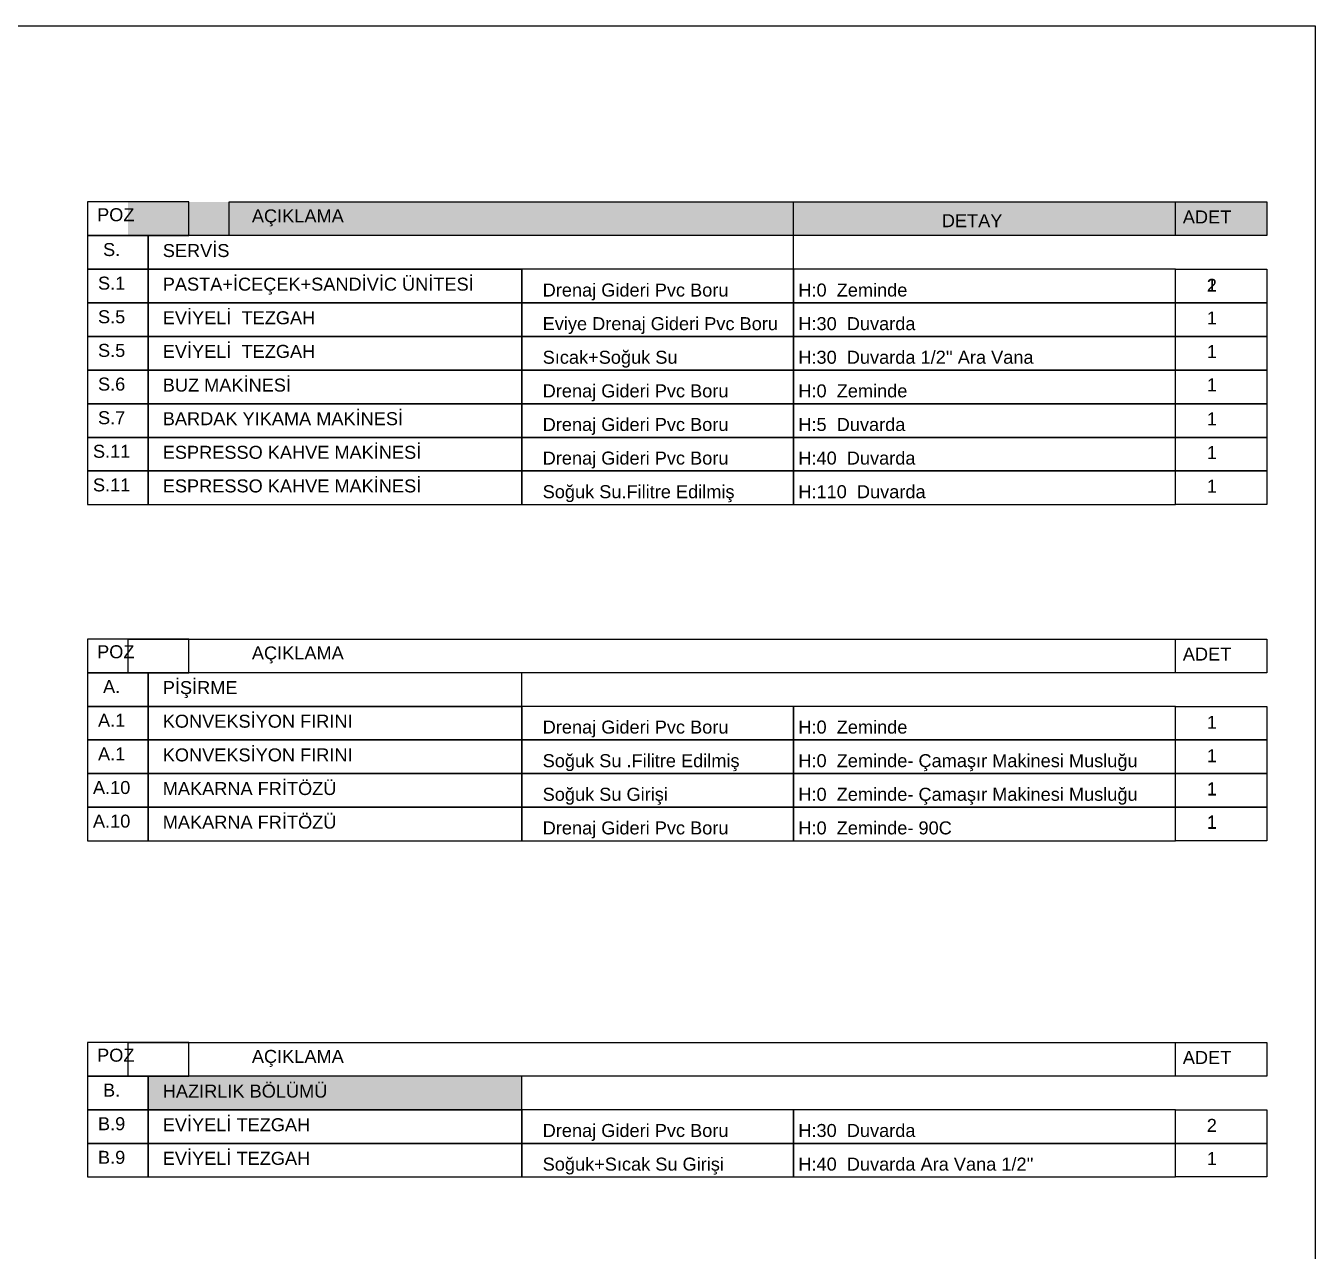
# Model space of a CAD drawing. Header units: centimetres. Extents: x 2289 to 5458, y 2057 to 4688.
# Drawn here: x 4185 to 5458, y 3478 to 4688 of the extents above; entities that cross this region are included whole.
import ezdxf
from ezdxf.enums import TextEntityAlignment as Align

# ---------------------------------------------------------------- set-up
doc = ezdxf.new("R2010")
doc.units = ezdxf.units.CM
doc.header["$LTSCALE"] = 50
for name, color, linetype in [('ANTET', 250, 'Continuous'), ('BA_elev3', 8, 'Continuous'), ('MDPL-MAHAL NO', 5, 'Continuous')]:
    doc.layers.add(name, color=color, linetype=linetype)
doc.layers.add('TES_ELK', color=230, linetype='Continuous', lineweight=25)
doc.styles.add('antet', font='arial.ttf')

# ---------------------------------------------------------------- blocks, each defined once
blk = doc.blocks.new('W4800-YENI')
for p, q in [((-1225, -160), (-2375, -160)), ((-25, -160), (-1175, -160)), ((2375, -160), (25, -160))]:
    blk.add_line(p, q)
for points in [[(-1208, 0), (-2392, 0), (-2392, -24), (-1208, -24)], [(-8, 0), (-1192, 0), (-1192, -24), (-8, -24)], [(1193, 0), (8, 0), (8, -24), (1193, -24)], [(1207, 0), (2392, 0), (2392, -24), (1207, -24)], [(-2395, -43), (-2395, -70), (-2375, -70), (-2375, -160), (-2425, -160), (-2425, -70), (-2405, -70), (-2405, -43)], [(-1195, -43), (-1195, -70), (-1175, -70), (-1175, -160), (-1225, -160), (-1225, -70), (-1205, -70), (-1205, -43)], [(5, -43), (5, -70), (25, -70), (25, -160), (-25, -160), (-25, -70), (-5, -70), (-5, -43)], [(1205, -43), (1205, -70), (1225, -70), (1225, -160), (1175, -160), (1175, -70), (1195, -70), (1195, -43)], [(2405, -43), (2405, -70), (2425, -70), (2425, -160), (2375, -160), (2375, -70), (2395, -70), (2395, -43)]]:
    blk.add_lwpolyline(points, close=True)
for points in [[(-2392, -6), (-1208, -6)], [(-2392, -18), (-1208, -18)], [(-2375, -24), (-2375, -70), (-2392, -70), (-2392, -24), (-2375, -24)], [(-1208, -24), (-1208, -70), (-1225, -70), (-1225, -24), (-1208, -24)], [(-1192, -6), (-8, -6)], [(-1192, -18), (-8, -18)], [(-1175, -24), (-1175, -70), (-1192, -70), (-1192, -24), (-1175, -24)], [(-8, -24), (-8, -70), (-25, -70), (-25, -24), (-8, -24)], [(8, -6), (1193, -6)], [(8, -18), (1193, -18)], [(25, -24), (25, -70), (8, -70), (8, -24), (25, -24)], [(1192, -24), (1192, -70), (1175, -70), (1175, -24), (1192, -24)], [(2392, -6), (1207, -6)], [(2392, -18), (1207, -18)], [(1225, -24), (1225, -70), (1208, -70), (1208, -24), (1225, -24)], [(2392, -24), (2392, -70), (2375, -70), (2375, -24), (2392, -24)]]:
    blk.add_lwpolyline(points)
blk = doc.blocks.new('W4590-YENI')
for p, q in [((-624, -160), (-2270, -160)), ((2270, -160), (-574, -160, 0))]:
    blk.add_line(p, q)
at = {"elevation": 0}
for points in [[(-606, 0), (-2288, 0), (-2288, -24), (-606, -24)], [(594, 0), (-591, 0), (-591, -24), (594, -24)], [(608, 0), (2288, 0), (2288, -24), (608, -24)], [(-2290, -43), (-2290, -70), (-2270, -70), (-2270, -160), (-2320, -160), (-2320, -70), (-2300, -70), (-2300, -43)], [(-594, -43), (-594, -70), (-574, -70), (-574, -160), (-624, -160), (-624, -70), (-604, -70), (-604, -43)], [(606, -43), (606, -70), (626, -70), (626, -160), (576, -160), (576, -70), (596, -70), (596, -43)], [(2300, -43), (2300, -70), (2320, -70), (2320, -160), (2270, -160), (2270, -70), (2290, -70), (2290, -43)]]:
    blk.add_lwpolyline(points, close=True, dxfattribs=at)
for points in [[(-2288, -6), (-606, -6)], [(-2288, -18), (-606, -18)], [(-2270, -24), (-2270, -70), (-2288, -70), (-2288, -24), (-2270, -24)], [(-606, -24), (-606, -70), (-624, -70), (-624, -24), (-606, -24)], [(-591, -6), (594, -6)], [(-591, -18), (594, -18)], [(-574, -24), (-574, -70), (-591, -70), (-591, -24), (-574, -24)], [(594, -24), (594, -70), (576, -70), (576, -24), (594, -24)], [(2288, -6), (608, -6)], [(2288, -18), (608, -18)], [(626, -24), (626, -70), (609, -70), (609, -24), (626, -24)], [(2288, -24), (2288, -70), (2270, -70), (2270, -24), (2288, -24)]]:
    blk.add_lwpolyline(points, dxfattribs=at)
blk = doc.blocks.new('A$C7CE37E3F')
for p, q in [((-6855, 13052), (-7691, 13052)), ((-5655, 13052), (-6805, 13052)), ((-4590, 13052), (-5605, 13052)), ((-4590, 12037), (-4590, 13052)), ((-4590, 6037), (-4590, 7187)), ((-4590, 1397), (-4590, 837))]:
    blk.add_line(p, q)
at = {"ltscale": 0.2}
blk.add_line((-4690, 12162), (-4690, 7212), dxfattribs=at)
for points in [[(-7691, 13188), (-6837, 13188), (-6837, 13212), (-7691, 13212)], [(-7691, 13206), (-6837, 13206)], [(-7691, 13194), (-6837, 13194)], [(-6837, 13188), (-6837, 13142), (-6855, 13142), (-6855, 13188), (-6837, 13188)], [(-6822, 13206), (-5637, 13206)], [(-6822, 13194), (-5637, 13194)], [(-6805, 13188), (-6805, 13142), (-6822, 13142), (-6822, 13188), (-6805, 13188)], [(-5637, 13188), (-5637, 13142), (-5655, 13142), (-5655, 13188), (-5637, 13188)], [(-5622, 13206), (-4437, 13206)], [(-5622, 13194), (-4437, 13194)], [(-5605, 13188), (-5605, 13142), (-5622, 13142), (-5622, 13188), (-5605, 13188)], [(-4454, 13187), (-4500, 13187), (-4500, 13204), (-4454, 13204), (-4454, 13187)], [(-4437, 13188), (-4437, 13142), (-4455, 13142), (-4455, 13188), (-4437, 13188)], [(-4448, 13204), (-4448, 12019)], [(-4436, 13204), (-4436, 12019)], [(-4454, 12019), (-4500, 12019), (-4500, 12037), (-4454, 12037), (-4454, 12019)], [(-4454, 7187), (-4500, 7187), (-4500, 7204), (-4454, 7204), (-4454, 7187)], [(-4448, 7204), (-4448, 6019)], [(-4436, 7204), (-4436, 6019)], [(-4454, 6019), (-4500, 6019), (-4500, 6037), (-4454, 6037), (-4454, 6019)], [(-4454, 1397), (-4500, 1397), (-4500, 1414), (-4454, 1414), (-4454, 1397)], [(-4448, 820), (-4448, 1415)], [(-4436, 820), (-4436, 1415)], [(-4454, 820), (-4500, 820), (-4500, 837), (-4454, 837), (-4454, 820)], [(-4500, 787), (-4500, 660)]]:
    blk.add_lwpolyline(points)
for points in [[(-6825, 13169), (-6825, 13142), (-6805, 13142), (-6805, 13052), (-6855, 13052), (-6855, 13142), (-6835, 13142), (-6835, 13169)], [(-5637, 13212), (-6822, 13212), (-6822, 13188), (-5637, 13188)], [(-5625, 13169), (-5625, 13142), (-5605, 13142), (-5605, 13052), (-5655, 13052), (-5655, 13142), (-5635, 13142), (-5635, 13169)], [(-4437, 13212), (-5622, 13212), (-5622, 13188), (-4437, 13188)], [(-4430, 12019), (-4430, 13204), (-4454, 13204), (-4454, 12019)], [(-5100, 12870), (-4593, 12870), (-4593, 12350), (-5100, 12350)], [(-4430, 6019), (-4430, 7204), (-4454, 7204), (-4454, 6019)], [(-5100, 6770), (-4595, 6770), (-4595, 6250), (-5100, 6250)], [(-4430, 1415), (-4430, 820), (-4454, 820), (-4454, 1415)], [(-4473, 807), (-4500, 807), (-4500, 787), (-4590, 787), (-4590, 837), (-4500, 837), (-4500, 817), (-4473, 817)], [(0, 520), (507, 520), (507, 0), (0, 0)]]:
    blk.add_lwpolyline(points, close=True)
at = {"rotation": 270}
for name, p in [('W4800-YENI', (-4430, 9612)), ('W4590-YENI', (-4430, 3717))]:
    blk.add_blockref(name, p, dxfattribs=at)

msp = doc.modelspace()

# ---------------------------------------------------------------- hatches: boundary and pattern name
at = {"layer": 'MDPL-MAHAL NO'}
h = msp.add_hatch(color=256, dxfattribs=at)
h.dxf.hatch_style = 1
h.paths.add_polyline_path([(4983.3, 4514.4), (4714.9, 4514.4), (4714.9, 4481.2), (4983.3, 4481.2)])
h.paths.add_polyline_path([(5320.6, 4514.4), (4983.3, 4514.4), (4983.3, 4481.2), (5320.6, 4481.2)])
h.paths.add_polyline_path([(5410.6, 4514.4), (5320.6, 4514.4), (5320.6, 4481.2), (5410.6, 4481.2)])
h.paths.add_polyline_path([(4714.9, 4514.4), (4386, 4514.4), (4386, 4481.2), (4714.9, 4481.2)])
h.paths.add_polyline_path([(4386, 4514.4), (4286, 4514.4), (4286, 4481.2), (4345.8, 4481.2), (4345.8, 4481.2), (4386, 4481.2)])
h.paths.add_polyline_path([(4818.9, 4484.7), (4868.4, 4484.7), (4868.4, 4513.4), (4818.9, 4513.4)], flags=24)
h.paths.add_polyline_path([(5126.5, 4486.3), (5192.7, 4486.3), (5192.7, 4505.6), (5126.5, 4505.6)], flags=24)
h.paths.add_polyline_path([(5324.4, 4489.9), (5378.7, 4489.9), (5378.7, 4509.2), (5324.4, 4509.2)], flags=24)
h.paths.add_polyline_path([(4444.1, 4486.3), (4543.3, 4486.3), (4543.3, 4511.4), (4444.1, 4511.4)], flags=24)
h.paths.add_polyline_path([(4292.1, 4491.9), (4335.6, 4491.9), (4335.6, 4511.8), (4292.1, 4511.8)], flags=24)
at = {"layer": 'TES_ELK'}
h = msp.add_hatch(color=256, dxfattribs=at)
h.dxf.hatch_style = 1
h.paths.add_polyline_path([(4674.9, 3650.9), (4305.8, 3650.9), (4305.8, 3617.7), (4674.9, 3617.7)])
h.paths.add_polyline_path([(4316.4, 3625.6), (4486.8, 3625.6), (4486.8, 3649.1), (4316.4, 3649.1)], flags=24)

# ---------------------------------------------------------------- linework, layer by layer
at = {"layer": 'ANTET', "color": 251}
for points in [[(4246, 4481.2), (4346, 4481.2), (4346, 4514.4), (4246, 4514.4)], [(4246, 4481.2), (4346, 4481.2), (4346, 4514.4), (4246, 4514.4)], [(5410.6, 4481.2), (5320.6, 4481.2), (5320.6, 4514.4), (5410.6, 4514.4)], [(4246, 4447.9), (4305.8, 4447.9), (4305.8, 4481.2), (4246, 4481.2)], [(4246, 4447.9), (4305.8, 4447.9), (4305.8, 4481.2), (4246, 4481.2)], [(4246, 4414.7), (4305.8, 4414.7), (4305.8, 4447.9), (4246, 4447.9)], [(4305.8, 4414.7), (4674.9, 4414.7), (4674.9, 4447.9), (4305.8, 4447.9)], [(4674.9, 4414.7), (4943.3, 4414.7), (4943.3, 4447.9), (4674.9, 4447.9)], [(5320.6, 4447.9), (5410.6, 4447.9), (5410.6, 4414.7), (5320.6, 4414.7)], [(4246, 4381.5), (4305.8, 4381.5), (4305.8, 4414.7), (4246, 4414.7)], [(4246, 4381.5), (4305.8, 4381.5), (4305.8, 4414.7), (4246, 4414.7)], [(4246, 4381.5), (4305.8, 4381.5), (4305.8, 4414.7), (4246, 4414.7)], [(4246, 4381.5), (4305.8, 4381.5), (4305.8, 4414.7), (4246, 4414.7)], [(4305.8, 4381.5), (4674.9, 4381.5), (4674.9, 4414.7), (4305.8, 4414.7)], [(4305.8, 4381.5), (4674.9, 4381.5), (4674.9, 4414.7), (4305.8, 4414.7)], [(4305.8, 4381.5), (4674.9, 4381.5), (4674.9, 4414.7), (4305.8, 4414.7)], [(4305.8, 4381.5), (4674.9, 4381.5), (4674.9, 4414.7), (4305.8, 4414.7)], [(4305.8, 4414.7), (4674.9, 4414.7), (4674.9, 4381.5), (4305.8, 4381.5)], [(4674.9, 4381.5), (4943.3, 4381.5), (4943.3, 4414.7), (4674.9, 4414.7)], [(5320.6, 4414.7), (5410.6, 4414.7), (5410.6, 4381.5), (5320.6, 4381.5)], [(5320.6, 4414.7), (5410.6, 4414.7), (5410.6, 4381.5), (5320.6, 4381.5)], [(4246, 4348.3), (4305.8, 4348.3), (4305.8, 4381.5), (4246, 4381.5)], [(4246, 4348.3), (4305.8, 4348.3), (4305.8, 4381.5), (4246, 4381.5)], [(4246, 4348.3), (4305.8, 4348.3), (4305.8, 4381.5), (4246, 4381.5)], [(4246, 4348.3), (4305.8, 4348.3), (4305.8, 4381.5), (4246, 4381.5)], [(4305.8, 4348.3), (4674.9, 4348.3), (4674.9, 4381.5), (4305.8, 4381.5)], [(4305.8, 4348.3), (4674.9, 4348.3), (4674.9, 4381.5), (4305.8, 4381.5)], [(4305.8, 4348.3), (4674.9, 4348.3), (4674.9, 4381.5), (4305.8, 4381.5)], [(4305.8, 4348.3), (4674.9, 4348.3), (4674.9, 4381.5), (4305.8, 4381.5)], [(4305.8, 4381.5), (4674.9, 4381.5), (4674.9, 4348.3), (4305.8, 4348.3)], [(4674.9, 4348.3), (4943.3, 4348.3), (4943.3, 4381.5), (4674.9, 4381.5)], [(5320.6, 4381.5), (5410.6, 4381.5), (5410.6, 4348.3), (5320.6, 4348.3)], [(5320.6, 4381.5), (5410.6, 4381.5), (5410.6, 4348.3), (5320.6, 4348.3)], [(4246, 4315.1), (4305.8, 4315.1), (4305.8, 4348.3), (4246, 4348.3)], [(4246, 4315.1), (4305.8, 4315.1), (4305.8, 4348.3), (4246, 4348.3)], [(4305.8, 4315.1), (4674.9, 4315.1), (4674.9, 4348.3), (4305.8, 4348.3)], [(4305.8, 4315.1), (4674.9, 4315.1), (4674.9, 4348.3), (4305.8, 4348.3)], [(4305.8, 4315.1), (4674.9, 4315.1), (4674.9, 4348.3), (4305.8, 4348.3)], [(4305.8, 4315.1), (4674.9, 4315.1), (4674.9, 4348.3), (4305.8, 4348.3)], [(4674.9, 4315.1), (4943.3, 4315.1), (4943.3, 4348.3), (4674.9, 4348.3)], [(5320.6, 4348.3), (5410.6, 4348.3), (5410.6, 4315.1), (5320.6, 4315.1)], [(4246, 4281.9), (4305.8, 4281.9), (4305.8, 4315.1), (4246, 4315.1)], [(4246, 4281.9), (4305.8, 4281.9), (4305.8, 4315.1), (4246, 4315.1)], [(4246, 4281.9), (4305.8, 4281.9), (4305.8, 4315.1), (4246, 4315.1)], [(4246, 4281.9), (4305.8, 4281.9), (4305.8, 4315.1), (4246, 4315.1)], [(4305.8, 4281.9), (4674.9, 4281.9), (4674.9, 4315.1), (4305.8, 4315.1)], [(4305.8, 4281.9), (4674.9, 4281.9), (4674.9, 4315.1), (4305.8, 4315.1)], [(4305.8, 4281.9), (4674.9, 4281.9), (4674.9, 4315.1), (4305.8, 4315.1)], [(4305.8, 4281.9), (4674.9, 4281.9), (4674.9, 4315.1), (4305.8, 4315.1)], [(4305.8, 4315.1), (4674.9, 4315.1), (4674.9, 4281.9), (4305.8, 4281.9)], [(4674.9, 4281.9), (4943.3, 4281.9), (4943.3, 4315.1), (4674.9, 4315.1)], [(5320.6, 4315.1), (5410.6, 4315.1), (5410.6, 4281.9), (5320.6, 4281.9)], [(5320.6, 4315.1), (5410.6, 4315.1), (5410.6, 4281.9), (5320.6, 4281.9)], [(4246, 4248.7), (4305.8, 4248.7), (4305.8, 4281.9), (4246, 4281.9)], [(4305.8, 4248.7), (4674.9, 4248.7), (4674.9, 4281.9), (4305.8, 4281.9)], [(4305.8, 4248.7), (4674.9, 4248.7), (4674.9, 4281.9), (4305.8, 4281.9)], [(4305.8, 4248.7), (4674.9, 4248.7), (4674.9, 4281.9), (4305.8, 4281.9)], [(4674.9, 4248.7), (4943.3, 4248.7), (4943.3, 4281.9), (4674.9, 4281.9)], [(5320.6, 4281.9), (5410.6, 4281.9), (5410.6, 4248.7), (5320.6, 4248.7)], [(4246, 4215.5), (4305.8, 4215.5), (4305.8, 4248.7), (4246, 4248.7)], [(4305.8, 4215.5), (4674.9, 4215.5), (4674.9, 4248.7), (4305.8, 4248.7)], [(4305.8, 4215.5), (4674.9, 4215.5), (4674.9, 4248.7), (4305.8, 4248.7)], [(4305.8, 4215.5), (4674.9, 4215.5), (4674.9, 4248.7), (4305.8, 4248.7)], [(4674.9, 4215.5), (4943.3, 4215.5), (4943.3, 4248.7), (4674.9, 4248.7)], [(5320.6, 4248.7), (5410.6, 4248.7), (5410.6, 4215.5), (5320.6, 4215.5)], [(4246, 4049.4), (4346, 4049.4), (4346, 4082.6), (4246, 4082.6)], [(4246, 4049.4), (4346, 4049.4), (4346, 4082.6), (4246, 4082.6)], [(5410.6, 4049.4), (5320.6, 4049.4), (5320.6, 4082.6), (5410.6, 4082.6)], [(5410.6, 4049.4), (5320.6, 4049.4), (5320.6, 4082.6), (5410.6, 4082.6)], [(4246, 4016.2), (4305.8, 4016.2), (4305.8, 4049.4), (4246, 4049.4)], [(4246, 4016.2), (4305.8, 4016.2), (4305.8, 4049.4), (4246, 4049.4)], [(4305.8, 4016.2), (4674.9, 4016.2), (4674.9, 4049.4), (4305.8, 4049.4)], [(4246, 3983), (4305.8, 3983), (4305.8, 4016.2), (4246, 4016.2)], [(4305.8, 3983), (4674.9, 3983), (4674.9, 4016.2), (4305.8, 4016.2)], [(4674.9, 3983), (4943.3, 3983), (4943.3, 4016.2), (4674.9, 4016.2)], [(5320.6, 4016.2), (5410.6, 4016.2), (5410.6, 3983), (5320.6, 3983)], [(4246, 3949.8), (4305.8, 3949.8), (4305.8, 3983), (4246, 3983)], [(4305.8, 3949.8), (4674.9, 3949.8), (4674.9, 3983), (4305.8, 3983)], [(4305.8, 3949.8), (4674.9, 3949.8), (4674.9, 3983), (4305.8, 3983)], [(4674.9, 3949.8), (4943.3, 3949.8), (4943.3, 3983), (4674.9, 3983)], [(5320.6, 3983), (5410.6, 3983), (5410.6, 3949.8), (5320.6, 3949.8)], [(4246, 3916.6), (4305.8, 3916.6), (4305.8, 3949.8), (4246, 3949.8)], [(4246, 3916.6), (4305.8, 3916.6), (4305.8, 3949.8), (4246, 3949.8)], [(4246, 3916.6), (4305.8, 3916.6), (4305.8, 3949.8), (4246, 3949.8)], [(4246, 3916.6), (4305.8, 3916.6), (4305.8, 3949.8), (4246, 3949.8)], [(4305.8, 3916.6), (4674.9, 3916.6), (4674.9, 3949.8), (4305.8, 3949.8)], [(4305.8, 3916.6), (4674.9, 3916.6), (4674.9, 3949.8), (4305.8, 3949.8)], [(4305.8, 3916.6), (4674.9, 3916.6), (4674.9, 3949.8), (4305.8, 3949.8)], [(4305.8, 3916.6), (4674.9, 3916.6), (4674.9, 3949.8), (4305.8, 3949.8)], [(4305.8, 3916.6), (4674.9, 3916.6), (4674.9, 3949.8), (4305.8, 3949.8)], [(4305.8, 3916.6), (4674.9, 3916.6), (4674.9, 3949.8), (4305.8, 3949.8)], [(4305.8, 3916.6), (4674.9, 3916.6), (4674.9, 3949.8), (4305.8, 3949.8)], [(4674.9, 3916.6), (4943.3, 3916.6), (4943.3, 3949.8), (4674.9, 3949.8)], [(4674.9, 3916.6), (4943.3, 3916.6), (4943.3, 3949.8), (4674.9, 3949.8)], [(5320.6, 3949.8), (5410.6, 3949.8), (5410.6, 3916.6), (5320.6, 3916.6)], [(5320.6, 3949.8), (5410.6, 3949.8), (5410.6, 3916.6), (5320.6, 3916.6)], [(4246, 3883.4), (4305.8, 3883.4), (4305.8, 3916.6), (4246, 3916.6)], [(4246, 3883.4), (4305.8, 3883.4), (4305.8, 3916.6), (4246, 3916.6)], [(4305.8, 3883.4), (4674.9, 3883.4), (4674.9, 3916.6), (4305.8, 3916.6)], [(4305.8, 3883.4), (4674.9, 3883.4), (4674.9, 3916.6), (4305.8, 3916.6)], [(4305.8, 3883.4), (4674.9, 3883.4), (4674.9, 3916.6), (4305.8, 3916.6)], [(4305.8, 3883.4), (4674.9, 3883.4), (4674.9, 3916.6), (4305.8, 3916.6)], [(4305.8, 3883.4), (4674.9, 3883.4), (4674.9, 3916.6), (4305.8, 3916.6)], [(4305.8, 3883.4), (4674.9, 3883.4), (4674.9, 3916.6), (4305.8, 3916.6)], [(4305.8, 3883.4), (4674.9, 3883.4), (4674.9, 3916.6), (4305.8, 3916.6)], [(4674.9, 3883.4), (4943.3, 3883.4), (4943.3, 3916.6), (4674.9, 3916.6)], [(4674.9, 3883.4), (4943.3, 3883.4), (4943.3, 3916.6), (4674.9, 3916.6)], [(5320.6, 3916.6), (5410.6, 3916.6), (5410.6, 3883.4), (5320.6, 3883.4)], [(5320.6, 3916.6), (5410.6, 3916.6), (5410.6, 3883.4), (5320.6, 3883.4)], [(4246, 3650.9), (4346, 3650.9), (4346, 3684.1), (4246, 3684.1)], [(4246, 3650.9), (4346, 3650.9), (4346, 3684.1), (4246, 3684.1)], [(5410.6, 3650.9), (5320.6, 3650.9), (5320.6, 3684.1), (5410.6, 3684.1)], [(5410.6, 3650.9), (5320.6, 3650.9), (5320.6, 3684.1), (5410.6, 3684.1)], [(4246, 3617.7), (4305.8, 3617.7), (4305.8, 3650.9), (4246, 3650.9)], [(4246, 3617.7), (4305.8, 3617.7), (4305.8, 3650.9), (4246, 3650.9)], [(4305.8, 3617.7), (4674.9, 3617.7), (4674.9, 3650.9), (4305.8, 3650.9)], [(4246, 3584.5), (4305.8, 3584.5), (4305.8, 3617.7), (4246, 3617.7)], [(4246, 3584.5), (4305.8, 3584.5), (4305.8, 3617.7), (4246, 3617.7)], [(4305.8, 3584.5), (4674.9, 3584.5), (4674.9, 3617.7), (4305.8, 3617.7)], [(4305.8, 3584.5), (4674.9, 3584.5), (4674.9, 3617.7), (4305.8, 3617.7)], [(4305.8, 3584.5), (4674.9, 3584.5), (4674.9, 3617.7), (4305.8, 3617.7)], [(4674.9, 3584.5), (4943.3, 3584.5), (4943.3, 3617.7), (4674.9, 3617.7)], [(5320.6, 3617.7), (5410.6, 3617.7), (5410.6, 3584.5), (5320.6, 3584.5)], [(4246, 3551.3), (4305.8, 3551.3), (4305.8, 3584.5), (4246, 3584.5)], [(4246, 3551.3), (4305.8, 3551.3), (4305.8, 3584.5), (4246, 3584.5)], [(4246, 3551.3), (4305.8, 3551.3), (4305.8, 3584.5), (4246, 3584.5)], [(4246, 3551.3), (4305.8, 3551.3), (4305.8, 3584.5), (4246, 3584.5)], [(4246, 3551.3), (4305.8, 3551.3), (4305.8, 3584.5), (4246, 3584.5)], [(4246, 3551.3), (4305.8, 3551.3), (4305.8, 3584.5), (4246, 3584.5)], [(4305.8, 3551.3), (4674.9, 3551.3), (4674.9, 3584.5), (4305.8, 3584.5)], [(4305.8, 3551.3), (4674.9, 3551.3), (4674.9, 3584.5), (4305.8, 3584.5)], [(4305.8, 3551.3), (4674.9, 3551.3), (4674.9, 3584.5), (4305.8, 3584.5)], [(4305.8, 3551.3), (4674.9, 3551.3), (4674.9, 3584.5), (4305.8, 3584.5)], [(4305.8, 3551.3), (4674.9, 3551.3), (4674.9, 3584.5), (4305.8, 3584.5)], [(4305.8, 3551.3), (4674.9, 3551.3), (4674.9, 3584.5), (4305.8, 3584.5)], [(4305.8, 3551.3), (4674.9, 3551.3), (4674.9, 3584.5), (4305.8, 3584.5)], [(4674.9, 3551.3), (4943.3, 3551.3), (4943.3, 3584.5), (4674.9, 3584.5)], [(4674.9, 3551.3), (4943.3, 3551.3), (4943.3, 3584.5), (4674.9, 3584.5)], [(5320.6, 3584.5), (5410.6, 3584.5), (5410.6, 3551.3), (5320.6, 3551.3)]]:
    msp.add_lwpolyline(points, close=True, dxfattribs=at)
msp.add_lwpolyline([(4674.9, 4481.2), (4305.8, 4481.2), (4305.8, 4447.9), (4674.9, 4447.9), (4674.9, 4447.9)], dxfattribs=at)
at = {"layer": 'TES_ELK'}
for p, q in [((4943.3, 4414.7), (4943.3, 4514.4)), ((4674.9, 4414.7), (5320.6, 4414.7))]:
    msp.add_line(p, q, dxfattribs=at)
for points in [[(5458.5, 2056.6), (2288.7, 2056.6), (2288.7, 4688.4), (5458.5, 4688.4)], [(4386, 4514.4), (5410.6, 4514.4), (5410.6, 4481.2), (4386, 4481.2)], [(5320.6, 4447.9), (4943.3, 4447.9), (4943.3, 4414.7), (5320.6, 4414.7)], [(5320.6, 4414.7), (4943.3, 4414.7), (4943.3, 4381.5), (5320.6, 4381.5)], [(5320.6, 4381.5), (4943.3, 4381.5), (4943.3, 4348.3), (5320.6, 4348.3)], [(5320.6, 4348.3), (4943.3, 4348.3), (4943.3, 4315.1), (5320.6, 4315.1)], [(5320.6, 4315.1), (4943.3, 4315.1), (4943.3, 4281.9), (5320.6, 4281.9)], [(5320.6, 4281.9), (4943.3, 4281.9), (4943.3, 4248.7), (5320.6, 4248.7)], [(5320.6, 4248.7), (4943.3, 4248.7), (4943.3, 4215.5), (5320.6, 4215.5)], [(4286, 4082.6), (5410.6, 4082.6), (5410.6, 4049.4), (4286, 4049.4)], [(5320.6, 4016.2), (4943.3, 4016.2), (4943.3, 3983), (5320.6, 3983)], [(5320.6, 3983), (4943.3, 3983), (4943.3, 3949.8), (5320.6, 3949.8)], [(5320.6, 3949.8), (4943.3, 3949.8), (4943.3, 3916.6), (5320.6, 3916.6)], [(5320.6, 3949.8), (4943.3, 3949.8), (4943.3, 3916.6), (5320.6, 3916.6)], [(5320.6, 3949.8), (4943.3, 3949.8), (4943.3, 3916.6), (5320.6, 3916.6)], [(5320.6, 3916.6), (4943.3, 3916.6), (4943.3, 3883.4), (5320.6, 3883.4)], [(5320.6, 3916.6), (4943.3, 3916.6), (4943.3, 3883.4), (5320.6, 3883.4)], [(5410.6, 3650.9), (4286, 3650.9), (4286, 3684.1), (5410.6, 3684.1)], [(5320.6, 3617.7), (4943.3, 3617.7), (4943.3, 3584.5), (5320.6, 3584.5)], [(5320.6, 3584.5), (4943.3, 3584.5), (4943.3, 3551.3), (5320.6, 3551.3)], [(5320.6, 3584.5), (4943.3, 3584.5), (4943.3, 3551.3), (5320.6, 3551.3)]]:
    msp.add_lwpolyline(points, close=True, dxfattribs=at)

# ---------------------------------------------------------------- block references
at = {"layer": 'BA_elev3', "xscale": 0.1, "yscale": 0.1, "zscale": 0.1, "rotation": 180}
msp.add_blockref('A$C7CE37E3F', (3629.6, 4097.7), dxfattribs=at)

# ---------------------------------------------------------------- texts
at = {"layer": 'ANTET', "color": 251, "style": 'antet'}
for s, p in [('POZ', (4273.9, 4495.4)), ('S.', (4269.8, 4461)), ('S.1', (4269.8, 4427.8)), ('S.5', (4269.8, 4394.6)), ('S.5', (4269.8, 4361.4)), ('S.6', (4269.8, 4328.1)), ('S.7', (4269.8, 4294.9)), ('S.11', (4269.8, 4261.7)), ('S.11', (4269.8, 4228.5)), ('POZ', (4273.9, 4063.7)), ('A.', (4269.8, 4029.3)), ('A.1', (4269.8, 3996)), ('A.1', (4269.8, 3962.8)), ('A.10', (4269.8, 3929.6)), ('A.10', (4269.8, 3896.4)), ('POZ', (4273.9, 3665.2)), ('B.', (4269.8, 3630.7)), ('B.9', (4269.8, 3597.5)), ('B.9', (4269.8, 3564.3))]:
    msp.add_text(s, height=12.84, dxfattribs=at).set_placement(p, align=Align.CENTER)
for s, height, p in [('AÇIKLAMA', 12.85, (4408.3, 4494.2)), ('DETAY', 12.85, (5089.7, 4489.5)), ('ADET', 12.85, (5327.7, 4493.2)), ('SERVİS', 12.85, (4320.3, 4460)), ('PASTA+İCEÇEK+SANDİVİC ÜNİTESİ', 12.846, (4320.3, 4426.8)), ('Drenaj Gideri Pvc Boru   ', 12.846, (4695.5, 4421)), ('H:0  Zeminde ', 12.846, (4948, 4421)), ('2', 12.8, (5351.4, 4425.7)), ('1', 12.8, (5351.4, 4426)), ('EVİYELİ  TEZGAH', 12.846, (4320.3, 4393.6)), ('1', 12.8, (5351.4, 4393.4)), ('Eviye Drenaj Gideri Pvc Boru', 12.846, (4695.5, 4387.8)), ('H:30  Duvarda ', 12.846, (4948, 4387.8)), ('EVİYELİ  TEZGAH', 12.846, (4320.3, 4360.4)), ('Sıcak+Soğuk Su', 12.846, (4695.5, 4354.6)), ("H:30  Duvarda 1/2'' Ara Vana ", 12.846, (4948, 4354.6)), ('1', 12.8, (5351.4, 4360.2)), ('BUZ MAKİNESİ', 12.846, (4320.3, 4327.1)), ('Drenaj Gideri Pvc Boru', 12.846, (4695.5, 4321.4)), ('H:0  Zeminde', 12.846, (4948, 4321.4)), ('1', 12.8, (5351.4, 4327.4)), ('BARDAK YIKAMA MAKİNESİ', 12.846, (4320.3, 4293.9)), ('1', 12.8, (5351.4, 4293.7)), ('Drenaj Gideri Pvc Boru', 12.846, (4695.5, 4288.2)), ('H:5  Duvarda ', 12.846, (4948, 4288.2)), ('ESPRESSO KAHVE MAKİNESİ', 12.846, (4320.3, 4260.7)), ('Drenaj Gideri Pvc Boru', 12.846, (4695.5, 4255)), ('H:40  Duvarda ', 12.846, (4948, 4255)), ('1', 12.8, (5351.4, 4260.5)), ('ESPRESSO KAHVE MAKİNESİ', 12.846, (4320.3, 4227.5)), ('Soğuk Su.Filitre Edilmiş', 12.846, (4695.5, 4221.8)), ('H:110  Duvarda ', 12.846, (4948, 4221.8)), ('1', 12.8, (5351.4, 4227.3)), ('AÇIKLAMA', 12.85, (4408.3, 4062.5)), ('ADET', 12.85, (5327.7, 4061.4)), ('PİŞİRME', 12.85, (4320.3, 4028.3)), ('KONVEKSİYON FIRINI', 12.846, (4320.3, 3995.1)), ('Drenaj Gideri Pvc Boru', 12.846, (4695.5, 3989.3)), ('H:0  Zeminde  ', 12.846, (4948, 3989.3)), ('1', 12.8, (5351.4, 3994)), ('KONVEKSİYON FIRINI', 12.846, (4320.3, 3961.8)), ('1', 12.8, (5351.4, 3961)), ('Soğuk Su .Filitre Edilmiş', 12.846, (4695.5, 3956.1)), ('H:0  Zeminde- Çamaşır Makinesi Musluğu  ', 12.846, (4948, 3956.1)), ('MAKARNA FRİTÖZÜ', 12.846, (4320.3, 3928.6)), ('Soğuk Su Girişi  ', 12.846, (4695.5, 3922.9)), ('H:0  Zeminde- Çamaşır Makinesi Musluğu  ', 12.846, (4948, 3922.9)), ('1', 12.8, (5351.4, 3928.4)), ('1', 12.8, (5351.4, 3928)), ('MAKARNA FRİTÖZÜ', 12.846, (4320.3, 3895.4)), ('Drenaj Gideri Pvc Boru', 12.846, (4695.5, 3889.7)), ('H:0  Zeminde- 90C', 12.846, (4948, 3889.7)), ('1', 12.8, (5351.4, 3895.6)), ('1', 12.8, (5351.4, 3895.2)), ('AÇIKLAMA', 12.85, (4408.3, 3664)), ('ADET', 12.85, (5327.7, 3662.9)), ('HAZIRLIK BÖLÜMÜ', 12.846, (4320.3, 3629.7)), ('EVİYELİ TEZGAH', 12.846, (4320.3, 3596.5)), ('Drenaj Gideri Pvc Boru', 12.846, (4695.5, 3590.8)), ('H:30  Duvarda', 12.846, (4948, 3590.8)), ('2', 12.8, (5351.4, 3595.9)), ('EVİYELİ TEZGAH', 12.846, (4320.3, 3563.3)), ('Soğuk+Sıcak Su Girişi', 12.846, (4695.5, 3557.6)), ("H:40  Duvarda Ara Vana 1/2''", 12.846, (4948, 3557.6)), ('1', 12.8, (5351.4, 3563.1))]:
    msp.add_text(s, height=height, dxfattribs=at).set_placement(p)

doc.saveas('drawing.dxf')
